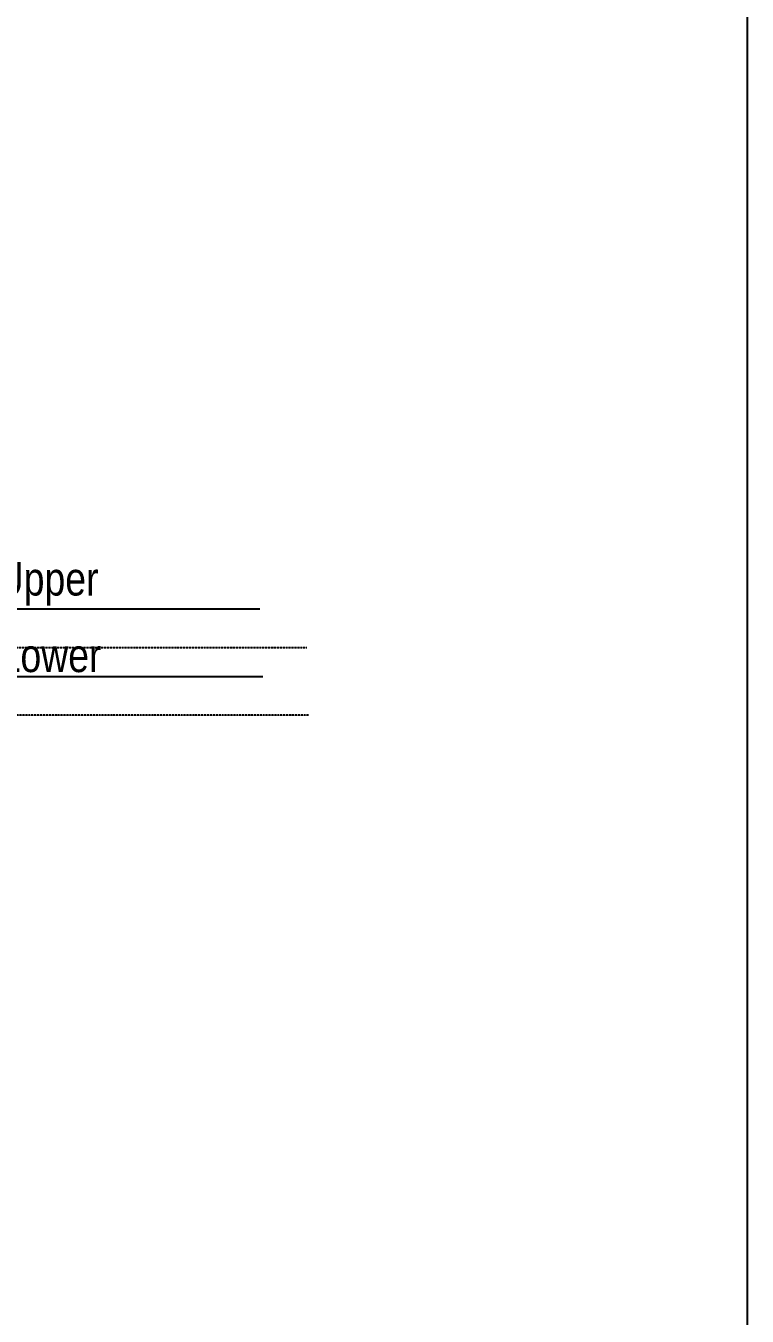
# Model space of a CAD drawing. Header units: centimetres. Extents: x -6122352 to 7132207, y -1694241 to 1947892.
# Drawn here: x 3063753 to 3065911, y -658427 to -654568 of the extents above; entities that cross this region are included whole.
import ezdxf
from ezdxf.enums import TextEntityAlignment as Align

# ---------------------------------------------------------------- set-up
doc = ezdxf.new("R2010")
doc.units = ezdxf.units.CM
doc.header["$MEASUREMENT"] = 0
doc.linetypes.add('HIDDEN', pattern=[0.375, 0.25, -0.125])
doc.layers.add('JML-Dimension', color=1, linetype='Continuous')
doc.layers.add('SECTION', color=130, linetype='Continuous')
doc.styles.add('txt-Pisa-std', font='arial.ttf', dxfattribs={"width": 0.8})

# ---------------------------------------------------------------- blocks, each defined once
blk = doc.blocks.new('*U126')
at = {"layer": 'JML-Dimension'}
h = blk.add_hatch(color=10, dxfattribs=at)
h.dxf.hatch_style = 1
h.paths.add_polyline_path([(0, 0), (-1.536, 2.37), (1.536, 2.37)])
blk.add_line((24.329, 2.37), (1.536, 2.37), dxfattribs=at)
blk.add_lwpolyline([(0, 0), (-1.536, 2.37), (1.536, 2.37), (0, 0)], dxfattribs=at)
at = {"color": 5, "style": 'txt-Pisa-std', "width": 0.8}
blk.add_attdef('+0.0', text='', height=2.5, dxfattribs=at).set_placement((1.871, 2.37), align=Align.BOTTOM_LEFT)
blk = doc.blocks.new('*U127')
at = {"layer": 'JML-Dimension'}
h = blk.add_hatch(color=10, dxfattribs=at)
h.dxf.hatch_style = 1
h.paths.add_polyline_path([(0, 0), (-1.536, 2.37), (1.536, 2.37)])
blk.add_line((24.329, 2.37), (1.536, 2.37), dxfattribs=at)
blk.add_lwpolyline([(0, 0), (-1.536, 2.37), (1.536, 2.37), (0, 0)], dxfattribs=at)
at = {"color": 5, "style": 'txt-Pisa-std', "width": 0.8}
blk.add_attdef('+0.0', text='', height=2.5, dxfattribs=at).set_placement((1.871, 2.37), align=Align.BOTTOM_LEFT)

msp = doc.modelspace()

# ---------------------------------------------------------------- linework, layer by layer
at = {"layer": 'Defpoints', "color": 0, "ltscale": 20}
msp.add_lwpolyline([(3047187.79938, -652518.22637), (3065911.01592, -652518.22637), (3065911.01592, -661810.59624), (3047187.79938, -661810.59624)], close=True, dxfattribs=at)
at = {"layer": 'SECTION', "color": 0, "linetype": 'HIDDEN', "ltscale": 3}
for points in [[(3064593.58638, -656427.97033), (3049878.09904, -656427.97033)], [(3064599.0465, -656629.90123), (3049886.94525, -656629.90123)]]:
    msp.add_lwpolyline(points, dxfattribs=at)

# ---------------------------------------------------------------- block references
at = {"layer": 'SECTION', "color": 6}
ref = msp.add_blockref('*U126', (3063271.10864, -656427.97033), dxfattribs=dict(at, xscale=48.60939267054728, yscale=48.60939267054728, zscale=48.60939267054728))
ref.add_attrib('+0.0', 'B.Y.L Upper', (3063362.03681, -656271.96401), dxfattribs={"layer": 'JML-Dimension', "color": 5, "height": 100, "style": 'txt-Pisa-std', "width": 0.8})
ref = msp.add_blockref('*U127', (3063279.95485, -656629.90123), dxfattribs=dict(at, xscale=48.60939267054728, yscale=48.60939267054728, zscale=48.60939267054728))
ref.add_attrib('+0.0', 'B.Y.L Lower', dxfattribs={"layer": 'JML-Dimension', "color": 5, "height": 100, "style": 'txt-Pisa-std', "width": 0.8}).set_placement((3063370.88302, -656400.86127), align=Align.TOP_LEFT)

doc.saveas('drawing.dxf')
